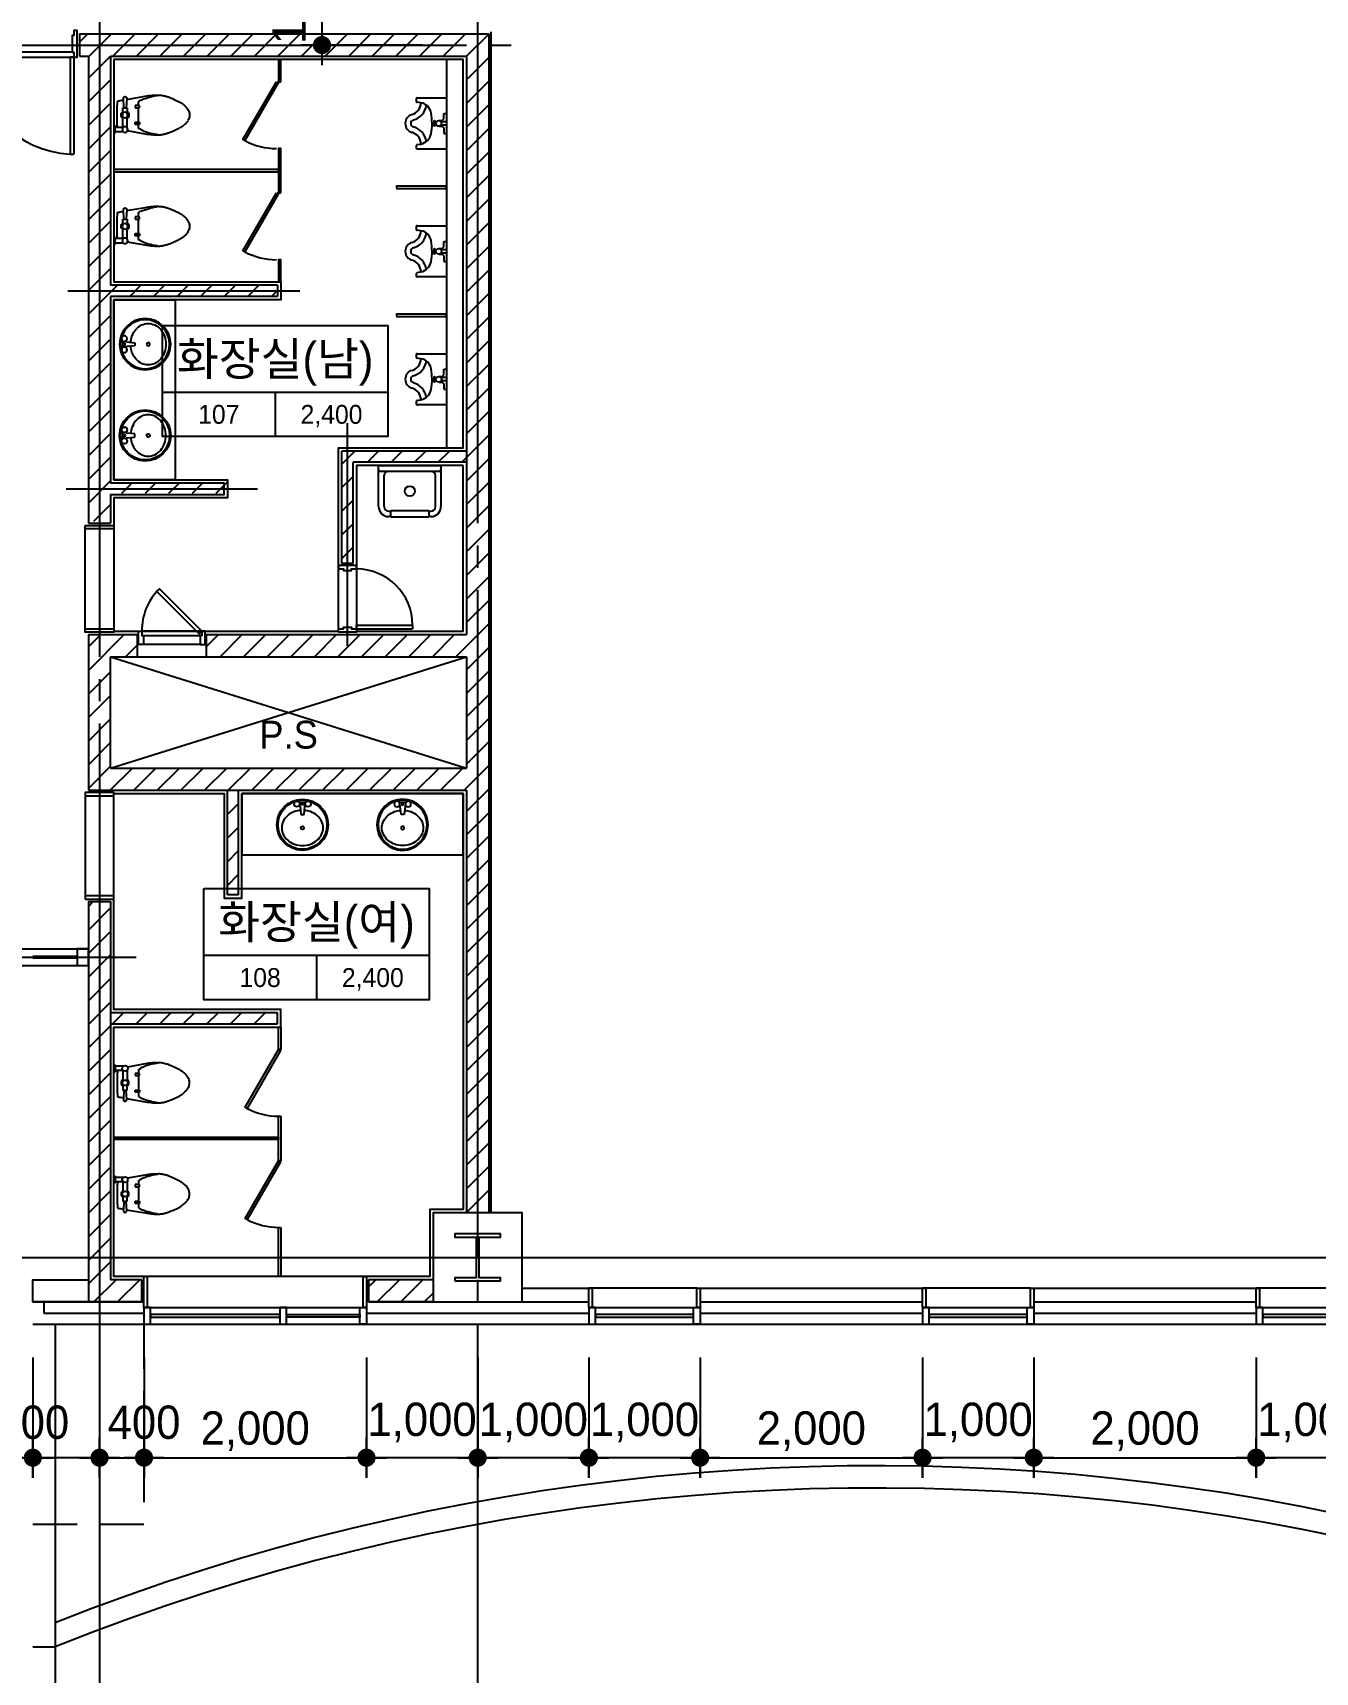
# Model space of a CAD drawing. Extents: x 13990145 to 14069640, y -1806033 to -1750552.
# Drawn here: x 14011440 to 14022971, y -1793857 to -1779119 of the extents above; entities that cross this region are included whole.
import ezdxf
from ezdxf.enums import TextEntityAlignment as Align

# ---------------------------------------------------------------- set-up
doc = ezdxf.new("R2010")
doc.units = 0
doc.header["$LTSCALE"] = 100
doc.header["$MEASUREMENT"] = 0
doc.header["$PDSIZE"] = -10
doc.linetypes.add('CEN', pattern=[66, 60, -2, 2, -2])
doc.linetypes.add('HIDD', pattern=[6, 4, -2])
doc.layers.get('0').update_dxf_attribs({"linetype": 'CONTINUOUS'})
doc.layers.get('Defpoints').update_dxf_attribs({"linetype": 'CONTINUOUS'})
for name, color, linetype in [('0-내벽고정식', 7, 'CONTINUOUS'), ('8', 8, 'CONTINUOUS'), ('CEN', 1, 'CEN'), ('COL', 2, 'CONTINUOUS'), ('col2', 3, 'CONTINUOUS'), ('DIM', 7, 'CONTINUOUS'), ('EL-1', 4, 'CONTINUOUS'), ('EQP', 1, 'CONTINUOUS'), ('FIN', 5, 'CONTINUOUS'), ('HAT', 5, 'CONTINUOUS'), ('K-TOILET', 11, 'CONTINUOUS'), ('TEXT', 2, 'CONTINUOUS'), ('TEXT1', 7, 'CONTINUOUS'), ('TO', 6, 'CONTINUOUS'), ('WALL-1', 7, 'CONTINUOUS'), ('WALLBR', 3, 'CONTINUOUS'), ('WID', 4, 'CONTINUOUS'), ('WINE', 8, 'CONTINUOUS')]:
    doc.layers.add(name, color=color, linetype=linetype)
doc.styles.add('HY울를도M', font='HYWULM.TTF')
doc.styles.add('굴림', font='H2HDRM.TTF')
doc.dimstyles.new('DIM100', dxfattribs={"dimtxt": 300, "dimasz": 120, "dimexe": 1, "dimexo": 100, "dimgap": 60, "dimtad": 1, "dimdec": 4, "dimzin": 0, "dimdsep": 46, "dimlunit": 6, "dimtxsty": '굴림', "dimblk": 'DOTT', "dimcen": 0.09, "dimadec": 0, "dimazin": 0, "dimtfac": 1, "dimtdec": 4, "dimtofl": 0, "dimtmove": 2, "dimatfit": 2, "dimldrblk": 'DOTT', "dimfxl": 1, "dimtolj": 1, "dimtzin": 0, "dimarcsym": 0})
pattern_1 = [(45, (1315193.02, -3034316.96), (-106.0660172, 106.0660172), [])]

# ---------------------------------------------------------------- blocks, each defined once
blk = doc.blocks.new('TT1')
at = {"layer": 'TEXT1'}
for p, q in [((-1013, -600), (1013, -600)), ((0, -600), (0, -1000))]:
    blk.add_line(p, q, dxfattribs=at)
blk.add_lwpolyline([(-1013, 0), (1013, 0), (1013, -1000), (-1013, -1000)], close=True, dxfattribs=at)
blk = doc.blocks.new('aw-1000-325')
at = {"layer": 'WID', "color": 8}
for p, q in [((970, 325), (0, 325)), ((0, 150), (1000, 150)), ((0, 0), (1000, 0))]:
    blk.add_line(p, q, dxfattribs=at)
at = {"layer": 'WID'}
for points in [[(0, 325), (30, 325), (30, 150), (0, 150)], [(970, 325), (1000, 325), (1000, 150), (970, 150)], [(60, 150), (0, 150), (0, 0), (60, 0)], [(940, 150), (1000, 150), (1000, 0), (940, 0)], [(60, 63), (940, 63), (940, 87), (60, 87)]]:
    blk.add_lwpolyline(points, close=True, dxfattribs=at)
blk = doc.blocks.new('DOTT')
for p, q in [((0, 1.5), (0, -1.5)), ((-1.5, 0), (1.5, 0))]:
    blk.add_line(p, q)
at = {"color": 6, "const_width": 0.68}
blk.add_lwpolyline([(-0.34, 0, 1), (0.34, 0, 1)], format="xyb", close=True, dxfattribs=at)
blk = doc.blocks.new('*D106')
at = {"layer": 'Defpoints', "color": 0, "lineweight": -3, "ltscale": 3}
for p in [(14020440, -1790929), (14022440, -1790929), (14022440, -1791929)]:
    blk.add_point(p, dxfattribs=at)
at = {"layer": 'DIM', "color": 7, "lineweight": -2, "ltscale": 3}
for p, q in [((14020440, -1791029), (14020440, -1791930)), ((14022440, -1791029), (14022440, -1791930)), ((14020560, -1791929), (14022320, -1791929))]:
    blk.add_line(p, q, dxfattribs=at)
at = {"layer": 'DIM', "color": 7, "lineweight": -2, "ltscale": 3, "xscale": 120, "yscale": 120, "zscale": 120, "rotation": 180}
blk.add_blockref('DOTT', (14020440, -1791929), dxfattribs=at)
at = {"layer": 'DIM', "color": 7, "lineweight": -2, "ltscale": 3, "xscale": 120, "yscale": 120, "zscale": 120}
blk.add_blockref('DOTT', (14022440, -1791929), dxfattribs=at)
at = {"layer": 'DIM', "color": 3, "ltscale": 3, "insert": (14021440, -1791690), "char_height": 300, "attachment_point": 5, "style": '굴림'}
blk.add_mtext('\\A1;2,000', dxfattribs=at)
blk = doc.blocks.new('*D107')
at = {"layer": 'Defpoints', "color": 0, "lineweight": -3, "ltscale": 3}
for p in [(14017440, -1790929), (14019440, -1790929), (14019440, -1791929)]:
    blk.add_point(p, dxfattribs=at)
at = {"layer": 'DIM', "color": 7, "lineweight": -2, "ltscale": 3}
for p, q in [((14017440, -1791029), (14017440, -1791930)), ((14019440, -1791029), (14019440, -1791930)), ((14017560, -1791929), (14019320, -1791929))]:
    blk.add_line(p, q, dxfattribs=at)
at = {"layer": 'DIM', "color": 7, "lineweight": -2, "ltscale": 3, "xscale": 120, "yscale": 120, "zscale": 120, "rotation": 180}
blk.add_blockref('DOTT', (14017440, -1791929), dxfattribs=at)
at = {"layer": 'DIM', "color": 7, "lineweight": -2, "ltscale": 3, "xscale": 120, "yscale": 120, "zscale": 120}
blk.add_blockref('DOTT', (14019440, -1791929), dxfattribs=at)
at = {"layer": 'DIM', "color": 3, "ltscale": 3, "insert": (14018440, -1791690), "char_height": 300, "attachment_point": 5, "style": '굴림'}
blk.add_mtext('\\A1;2,000', dxfattribs=at)
blk = doc.blocks.new('*D108')
at = {"layer": 'Defpoints', "color": 0, "lineweight": -3, "ltscale": 3}
for p in [(14022440, -1790929), (14023440, -1790929), (14022440, -1791929)]:
    blk.add_point(p, dxfattribs=at)
at = {"layer": 'DIM', "color": 7, "lineweight": -2, "ltscale": 3}
for p, q in [((14022440, -1791029), (14022440, -1791930)), ((14023440, -1791029), (14023440, -1791930)), ((14023320, -1791929), (14022560, -1791929))]:
    blk.add_line(p, q, dxfattribs=at)
at = {"layer": 'DIM', "color": 7, "lineweight": -2, "ltscale": 3, "xscale": 120, "yscale": 120, "zscale": 120, "rotation": 180}
blk.add_blockref('DOTT', (14022440, -1791929), dxfattribs=at)
at = {"layer": 'DIM', "color": 7, "lineweight": -2, "ltscale": 3, "xscale": 120, "yscale": 120, "zscale": 120}
blk.add_blockref('DOTT', (14023440, -1791929), dxfattribs=at)
at = {"layer": 'DIM', "color": 3, "ltscale": 3, "insert": (14022940, -1791612), "char_height": 300, "attachment_point": 5, "style": '굴림'}
blk.add_mtext('\\A1;1,000', dxfattribs=at)
blk = doc.blocks.new('*D109')
at = {"layer": 'Defpoints', "color": 0, "lineweight": -3, "ltscale": 3}
for p in [(14019440, -1790929), (14020440, -1790929), (14019440, -1791929)]:
    blk.add_point(p, dxfattribs=at)
at = {"layer": 'DIM', "color": 7, "lineweight": -2, "ltscale": 3}
for p, q in [((14019440, -1791029), (14019440, -1791930)), ((14020440, -1791029), (14020440, -1791930)), ((14020320, -1791929), (14019560, -1791929))]:
    blk.add_line(p, q, dxfattribs=at)
at = {"layer": 'DIM', "color": 7, "lineweight": -2, "ltscale": 3, "xscale": 120, "yscale": 120, "zscale": 120, "rotation": 180}
blk.add_blockref('DOTT', (14019440, -1791929), dxfattribs=at)
at = {"layer": 'DIM', "color": 7, "lineweight": -2, "ltscale": 3, "xscale": 120, "yscale": 120, "zscale": 120}
blk.add_blockref('DOTT', (14020440, -1791929), dxfattribs=at)
at = {"layer": 'DIM', "color": 3, "ltscale": 3, "insert": (14019940, -1791612), "char_height": 300, "attachment_point": 5, "style": '굴림'}
blk.add_mtext('\\A1;1,000', dxfattribs=at)
blk = doc.blocks.new('*D110')
at = {"layer": 'Defpoints', "color": 0, "lineweight": -3, "ltscale": 3}
for p in [(14016440, -1790929), (14017440, -1790929), (14016440, -1791929)]:
    blk.add_point(p, dxfattribs=at)
at = {"layer": 'DIM', "color": 7, "lineweight": -2, "ltscale": 3}
for p, q in [((14016440, -1791029), (14016440, -1791930)), ((14017440, -1791029), (14017440, -1791930)), ((14017320, -1791929), (14016560, -1791929))]:
    blk.add_line(p, q, dxfattribs=at)
at = {"layer": 'DIM', "color": 7, "lineweight": -2, "ltscale": 3, "xscale": 120, "yscale": 120, "zscale": 120, "rotation": 180}
blk.add_blockref('DOTT', (14016440, -1791929), dxfattribs=at)
at = {"layer": 'DIM', "color": 7, "lineweight": -2, "ltscale": 3, "xscale": 120, "yscale": 120, "zscale": 120}
blk.add_blockref('DOTT', (14017440, -1791929), dxfattribs=at)
at = {"layer": 'DIM', "color": 3, "ltscale": 3, "insert": (14016940, -1791612), "char_height": 300, "attachment_point": 5, "style": '굴림'}
blk.add_mtext('\\A1;1,000', dxfattribs=at)
blk = doc.blocks.new('*D111')
at = {"layer": 'Defpoints', "color": 0, "lineweight": -3, "ltscale": 3}
for p in [(14015440, -1790929), (14016440, -1790929), (14015440, -1791929)]:
    blk.add_point(p, dxfattribs=at)
at = {"layer": 'DIM', "color": 7, "lineweight": -2, "ltscale": 3}
for p, q in [((14015440, -1791029), (14015440, -1791930)), ((14016440, -1791029), (14016440, -1791930)), ((14016320, -1791929), (14015560, -1791929))]:
    blk.add_line(p, q, dxfattribs=at)
at = {"layer": 'DIM', "color": 7, "lineweight": -2, "ltscale": 3, "xscale": 120, "yscale": 120, "zscale": 120, "rotation": 180}
blk.add_blockref('DOTT', (14015440, -1791929), dxfattribs=at)
at = {"layer": 'DIM', "color": 7, "lineweight": -2, "ltscale": 3, "xscale": 120, "yscale": 120, "zscale": 120}
blk.add_blockref('DOTT', (14016440, -1791929), dxfattribs=at)
at = {"layer": 'DIM', "color": 3, "ltscale": 3, "insert": (14015940, -1791612), "char_height": 300, "attachment_point": 5, "style": '굴림'}
blk.add_mtext('\\A1;1,000', dxfattribs=at)
blk = doc.blocks.new('*D113')
at = {"layer": 'Defpoints', "color": 0, "lineweight": -3, "ltscale": 3}
for p in [(14012440, -1790929), (14014440, -1790929), (14014440, -1791929)]:
    blk.add_point(p, dxfattribs=at)
at = {"layer": 'DIM', "color": 7, "lineweight": -2, "ltscale": 3}
for p, q in [((14012440, -1791029), (14012440, -1791930)), ((14014440, -1791029), (14014440, -1791930)), ((14012560, -1791929), (14014320, -1791929))]:
    blk.add_line(p, q, dxfattribs=at)
at = {"layer": 'DIM', "color": 7, "lineweight": -2, "ltscale": 3, "xscale": 120, "yscale": 120, "zscale": 120, "rotation": 180}
blk.add_blockref('DOTT', (14012440, -1791929), dxfattribs=at)
at = {"layer": 'DIM', "color": 7, "lineweight": -2, "ltscale": 3, "xscale": 120, "yscale": 120, "zscale": 120}
blk.add_blockref('DOTT', (14014440, -1791929), dxfattribs=at)
at = {"layer": 'DIM', "color": 3, "ltscale": 3, "insert": (14013440, -1791690), "char_height": 300, "attachment_point": 5, "style": '굴림'}
blk.add_mtext('\\A1;2,000', dxfattribs=at)
blk = doc.blocks.new('*D114')
at = {"layer": 'Defpoints', "color": 0, "lineweight": -3, "ltscale": 3}
for p in [(14014440, -1790929), (14015440, -1790929), (14014440, -1791929)]:
    blk.add_point(p, dxfattribs=at)
at = {"layer": 'DIM', "color": 7, "lineweight": -2, "ltscale": 3}
for p, q in [((14014440, -1791029), (14014440, -1791930)), ((14015440, -1791029), (14015440, -1791930)), ((14015320, -1791929), (14014560, -1791929))]:
    blk.add_line(p, q, dxfattribs=at)
at = {"layer": 'DIM', "color": 7, "lineweight": -2, "ltscale": 3, "xscale": 120, "yscale": 120, "zscale": 120, "rotation": 180}
blk.add_blockref('DOTT', (14014440, -1791929), dxfattribs=at)
at = {"layer": 'DIM', "color": 7, "lineweight": -2, "ltscale": 3, "xscale": 120, "yscale": 120, "zscale": 120}
blk.add_blockref('DOTT', (14015440, -1791929), dxfattribs=at)
at = {"layer": 'DIM', "color": 3, "ltscale": 3, "insert": (14014940, -1791612), "char_height": 300, "attachment_point": 5, "style": '굴림'}
blk.add_mtext('\\A1;1,000', dxfattribs=at)
blk = doc.blocks.new('*D115')
at = {"layer": 'Defpoints', "color": 0, "lineweight": -3, "ltscale": 3}
for p in [(14009440, -1790929), (14011440, -1790929), (14011440, -1791929)]:
    blk.add_point(p, dxfattribs=at)
at = {"layer": 'DIM', "color": 7, "lineweight": -2, "ltscale": 3}
for p, q in [((14009440, -1791029), (14009440, -1791930)), ((14011440, -1791029), (14011440, -1791930)), ((14009560, -1791929), (14011320, -1791929))]:
    blk.add_line(p, q, dxfattribs=at)
at = {"layer": 'DIM', "color": 7, "lineweight": -2, "ltscale": 3, "xscale": 120, "yscale": 120, "zscale": 120, "rotation": 180}
blk.add_blockref('DOTT', (14009440, -1791929), dxfattribs=at)
at = {"layer": 'DIM', "color": 7, "lineweight": -2, "ltscale": 3, "xscale": 120, "yscale": 120, "zscale": 120}
blk.add_blockref('DOTT', (14011440, -1791929), dxfattribs=at)
at = {"layer": 'DIM', "color": 3, "ltscale": 3, "insert": (14010440, -1791690), "char_height": 300, "attachment_point": 5, "style": '굴림'}
blk.add_mtext('\\A1;2,000', dxfattribs=at)
blk = doc.blocks.new('*D116')
at = {"layer": 'Defpoints', "color": 0, "lineweight": -3, "ltscale": 3}
for p in [(14011440, -1790929), (14012040, -1790929), (14011440, -1791929)]:
    blk.add_point(p, dxfattribs=at)
at = {"layer": 'DIM', "color": 7, "lineweight": -2, "ltscale": 3}
for p, q in [((14011440, -1791029), (14011440, -1791930)), ((14012040, -1791029), (14012040, -1791930)), ((14011920, -1791929), (14011560, -1791929))]:
    blk.add_line(p, q, dxfattribs=at)
at = {"layer": 'DIM', "color": 7, "lineweight": -2, "ltscale": 3, "xscale": 120, "yscale": 120, "zscale": 120, "rotation": 180}
blk.add_blockref('DOTT', (14011440, -1791929), dxfattribs=at)
at = {"layer": 'DIM', "color": 7, "lineweight": -2, "ltscale": 3, "xscale": 120, "yscale": 120, "zscale": 120}
blk.add_blockref('DOTT', (14012040, -1791929), dxfattribs=at)
at = {"layer": 'DIM', "color": 3, "ltscale": 3, "insert": (14011440, -1791612), "char_height": 300, "attachment_point": 5, "style": '굴림'}
blk.add_mtext('\\A1;600', dxfattribs=at)
blk = doc.blocks.new('*D117')
at = {"layer": 'Defpoints', "color": 0, "lineweight": -3, "ltscale": 3}
for p in [(14012040, -1790929), (14012440, -1790929), (14012440, -1791929)]:
    blk.add_point(p, dxfattribs=at)
at = {"layer": 'DIM', "color": 7, "lineweight": -2, "ltscale": 3}
for p, q in [((14012040, -1791029), (14012040, -1791930)), ((14012440, -1791029), (14012440, -1791930)), ((14012160, -1791929), (14012320, -1791929))]:
    blk.add_line(p, q, dxfattribs=at)
at = {"layer": 'DIM', "color": 7, "lineweight": -2, "ltscale": 3, "xscale": 120, "yscale": 120, "zscale": 120, "rotation": 180}
blk.add_blockref('DOTT', (14012040, -1791929), dxfattribs=at)
at = {"layer": 'DIM', "color": 7, "lineweight": -2, "ltscale": 3, "xscale": 120, "yscale": 120, "zscale": 120}
blk.add_blockref('DOTT', (14012440, -1791929), dxfattribs=at)
at = {"layer": 'DIM', "color": 3, "ltscale": 3, "insert": (14012440, -1791612), "char_height": 300, "attachment_point": 5, "style": '굴림'}
blk.add_mtext('\\A1;400', dxfattribs=at)
blk = doc.blocks.new('001')
at = {"layer": 'EQP'}
for p, q in [((0, 165), (10, 160)), ((10, 160), (10, 100)), ((85, 150), (10, 150)), ((280, 170), (122, 142)), ((10, 100), (0, 95)), ((85, 110), (10, 110)), ((80, 115), (80, 15)), ((120, 115), (120, 15)), ((190, 85), (190, 65)), ((230, 85), (190, 85)), ((190, 65), (230, 65)), ((220, 115), (220, 85)), ((220, 65), (220, 0)), ((220, 0), (220, -65)), ((230, 65), (230, 85)), ((80, -15), (80, -65)), ((80, -65), (120, -65)), ((120, -65), (120, -15)), ((190, -85), (190, -65)), ((190, -65), (230, -65)), ((230, -85), (190, -85)), ((220, -85), (220, -115)), ((230, -65), (230, -85))]:
    blk.add_line(p, q, dxfattribs=at)
for points in [[(31, 110, 0.018932), (30, 75), (30, 0), (30, -75, 0.024922), (32, -121, 0.25497), (35, -125, 0.056948), (39, -127, 0.016043), (55, -130), (86, -136)], [(90, -65), (85, -150, 1.060552), (115, -150), (110, -65)], [(114, -141), (280, -170, 0.022182), (348, -179, 0.0294), (400, -180, 0.029565), (436, -177, 0.035314), (465, -170, 0.006976), (477, -166, 0.004694), (495, -160, 0.019426), (536, -144, 0.015468), (585, -120, 0.040875), (615, -101, 0.036447), (645, -75, 0.04843), (665, -50, 0.068612), (675, -30, 0.037226), (679, -14, 0.041311), (680, 0, 0.041311)]]:
    blk.add_lwpolyline(points, format="xyb", dxfattribs=at)
for centre in [(100, 130), (100, 0)]:
    blk.add_circle(centre, 25, dxfattribs=at)
for centre, radius, start, end in [((397, -129), 303, 112.8053, 116.5651), ((412, -593), 775, 94.7636, 99.8466), ((371, -66), 234, 105.9454, 112.8053), ((471, -417), 599, 101.6565, 105.9454), ((385, -261), 441, 88.0277, 94.7636), ((418, -160), 337, 94.3987, 101.6565), ((390, -123), 304, 81.2538, 88.0277), ((403, -34), 213, 73.1639, 81.2538), ((333, -266), 456, 71.5651, 73.1639), ((159, -789), 1007, 70.4892, 71.5651), ((307, -370), 562, 66.0375, 70.4892), ((100, 0), 35, 124.8499, 235.1501), ((100, 0), 35, 304.8499, 55.1501), ((224, 115), 3.54, 126.8699, 180), ((326, -22), 174, 119.5675, 126.8699), ((474, -283), 475, 116.5651, 119.5675), ((175, -667), 887, 62.4927, 66.0375), ((485, -73), 217, 53.1301, 62.4927), ((451, -117), 273, 44.7808, 53.1301), ((528, -41), 165, 33.6901, 44.7808), ((596, 4), 82.6, 17.9901, 33.6901), ((572, -3), 108, 9.4623, 17.9901), ((592, 0), 87.7, 0, 9.4623), ((232, -115), 12.3, 180, 225), ((262, -85), 54.8, 225, 245.9278), ((359, 131), 291, 245.9278, 249.444), ((454, 386), 564, 249.444, 251.9714), ((609, 862), 1064, 251.9714, 254.0546), ((544, 635), 828, 254.0546, 256.4166), ((407, 67), 244, 256.4166, 265.6013)]:
    blk.add_arc(centre, radius, start, end, dxfattribs=at)
blk = doc.blocks.new('2LAVA01', base_point=(376, 233))
at = {"color": 0}
for p, q in [((346, 203), (405, 203)), ((346, 175), (349, 175)), ((354, 170), (362, 94)), ((390, 94), (397, 170)), ((402, 175), (405, 175)), ((362, 94), (390, 94))]:
    blk.add_line(p, q, dxfattribs=at)
blk.add_lwpolyline([(358, 132, 0.064435), (303, 121, 0.091719), (244, 87, 0.103599), (203, 34, 0.113912), (190, -25, 0.113912), (203, -84, 0.103599), (244, -137, 0.091719), (303, -171, 0.084785), (376, -183, 0.084785), (448, -171, 0.091719), (507, -137, 0.103599), (548, -84, 0.113912), (562, -25, 0.113912), (548, 34, 0.103599), (507, 87, 0.091719), (448, 121, 0.064435), (393, 132, 0.084785)], format="xyb", dxfattribs=at)
for centre, radius in [((376, 3), 230), ((376, 3), 220), ((326, 189), 25), ((376, 189), 8), ((426, 189), 25), ((376, -25), 15)]:
    blk.add_circle(centre, radius, dxfattribs=at)
for centre, start, end in [((349, 170), 5.3909, 90), ((402, 170), 90, 174.6091)]:
    blk.add_arc(centre, 5, start, end, dxfattribs=at)
blk = doc.blocks.new('D600')
at = {"layer": 'WID'}
for p, q in [((0, -255), (0, 255)), ((80, 255), (80, -255)), ((120, -270), (120, 270))]:
    blk.add_line(p, q, dxfattribs=at)
for points in [[(90, 300), (120, 300), (120, 270), (80, 270), (80, 255), (0, 255), (0, 270), (0, 270), (0, 300), (90, 300)], [(120, -270), (97, -247), (478, 135), (502, 112)], [(90, -300), (120, -300), (120, -270), (80, -270), (80, -255), (0, -255), (0, -270), (0, -270), (0, -300), (90, -300)]]:
    blk.add_lwpolyline(points, dxfattribs=at)
blk.add_lwpolyline([(120, -270), (502, 112, 0.198912), (120, 270, 0.198912)], format="xyb", dxfattribs=at)
blk = doc.blocks.new('LA-013')
at = {"layer": 'K-TOILET', "color": 11, "linetype": 'Continuous'}
for p, q in [((-280, 0), (280, 0)), ((-280, -370), (-280, 0)), ((280, 0), (280, -370)), ((-270, -50), (270, -50)), ((-230, -370), (-230, -90)), ((230, -370), (230, -90)), ((-190, -410), (-170, -410)), ((-170, -460), (-170, -405)), ((-170, -405), (170, -405)), ((170, -405), (170, -460)), ((170, -410), (190, -410)), ((-170, -460), (-190, -460)), ((-170, -465), (-170, -460)), ((170, -465), (-170, -465)), ((170, -460), (170, -465)), ((190, -460), (170, -460))]:
    blk.add_line(p, q, dxfattribs=at)
blk.add_circle((0, -230), 45, dxfattribs=at)
for centre, radius, start, end in [((-270, -40), 10, 180, 270), ((-190, -90), 40, 90, 180), ((190, -90), 40, 0, 90), ((270, -40), 10, 270, 0), ((-190, -370), 90, 180, 270), ((-190, -370), 40, 180, 270), ((190, -370), 40, 270, 0), ((190, -370), 90, 270, 0)]:
    blk.add_arc(centre, radius, start, end, dxfattribs=at)
blk = doc.blocks.new('2URIN01')
at = {"color": 0}
for p, q in [((-230, -265), (-230, 0)), ((-230, 0), (230, 0)), ((-90, -25), (-90, 0)), ((-15, 0), (-15, -50)), ((15, 0), (15, -50)), ((90, -25), (90, 0)), ((230, 0), (230, -265)), ((-40, -25), (-90, -25)), ((-25, -40), (-40, -25)), ((-25, -65), (-25, -40)), ((-25, -110), (-25, -105)), ((-25, -105), (25, -105)), ((25, -110), (-25, -110)), ((-10, -95), (-10, -105)), ((10, -95), (10, -105)), ((25, -40), (40, -25)), ((25, -65), (25, -40)), ((25, -105), (25, -110)), ((40, -25), (90, -25)), ((-195, -270), (-225, -270)), ((-185, -230), (-190, -265)), ((190, -265), (185, -230)), ((225, -270), (195, -270))]:
    blk.add_line(p, q, dxfattribs=at)
blk.add_circle((0, -70), 25, dxfattribs=at)
for centre, radius, start, end in [((-78, -245), 108, 98.077, 171.8699), ((40, -1080), 951, 92.4153, 98.077), ((15, -482), 352, 77.0924, 92.4153), ((66, -257), 122, 12.9607, 77.0924), ((-225, -265), 5, 180, 270), ((-195, -265), 5, 270, 0), ((-185, -339), 109, 15.3921, 90), ((-185, -339), 159, 15.3921, 82.7797), ((185, -339), 159, 98.3981, 164.6079), ((185, -339), 109, 90, 164.6079), ((196, -264), 5.89, 188.1301, 261.8699), ((225, -265), 5, 270, 0), ((0, -288), 83, 195.3921, 344.6079), ((0, -288), 33, 195.3921, 344.6079)]:
    blk.add_arc(centre, radius, start, end, dxfattribs=at)
blk = doc.blocks.new('*D303')
at = {"layer": 'Defpoints', "color": 0, "lineweight": -3, "ltscale": 3}
for p in [(14015040, -1778229), (14014040, -1779229), (14015040, -1779229)]:
    blk.add_point(p, dxfattribs=at)
at = {"layer": 'DIM', "color": 7, "lineweight": -2, "ltscale": 3}
for p, q in [((14014940, -1778229), (14014039, -1778229)), ((14014040, -1778349), (14014040, -1779109)), ((14014940, -1779229), (14014039, -1779229))]:
    blk.add_line(p, q, dxfattribs=at)
at = {"layer": 'DIM', "color": 7, "lineweight": -2, "ltscale": 3, "xscale": 120, "yscale": 120, "zscale": 120}
for p, rotation in [((14014040, -1778229), 90), ((14014040, -1779229), 270)]:
    blk.add_blockref('DOTT', p, dxfattribs=dict(at, rotation=rotation))
at = {"layer": 'DIM', "color": 3, "ltscale": 3, "insert": (14013770, -1778729), "char_height": 300, "attachment_point": 5, "rotation": 90, "style": '굴림'}
blk.add_mtext('\\A1;1,000', dxfattribs=at)

msp = doc.modelspace()

# ---------------------------------------------------------------- hatches: boundary and pattern name
at = {"layer": 'HAT', "lineweight": -3, "ltscale": 200}
h = msp.add_hatch(dxfattribs=at)
h.set_pattern_fill('_USER,N', color=256, scale=150, angle=45, style=0, pattern_type=0)
h.set_pattern_definition(pattern_1)
h.paths.add_polyline_path([(14011859.53431, -1779128.57588), (14015539.53431, -1779128.57588), (14015539.53431, -1789728.57588), (14015339.53431, -1789728.57588), (14015339.53431, -1779328.57588), (14011859.53431, -1779328.57588)])
h = msp.add_hatch(dxfattribs=at)
h.set_pattern_fill('_USER,N', color=256, scale=150, angle=45, style=0, pattern_type=0)
h.set_pattern_definition([(45, (1315193.02, -3034296.96), (-106.0660172, 106.0660172), [])])
h.paths.add_polyline_path([(14011939.53431, -1779308.57588), (14012139.53431, -1779308.57588), (14012139.53431, -1781388.57588), (14013639.53431, -1781388.57588), (14013639.53431, -1781488.57588), (14012139.53431, -1781488.57588), (14012139.53431, -1783158.57588), (14013259.53431, -1783158.57588), (14013259.53431, -1783258.57588), (14012139.53431, -1783258.57588), (14012139.53431, -1783508.57588), (14011939.53431, -1783508.57588), (14011946.9438, -1779308.57588)])
h = msp.add_hatch(dxfattribs=at)
h.set_pattern_fill('_USER,N', color=256, scale=150, angle=45, style=0, pattern_type=0)
h.set_pattern_definition(pattern_1)
h.paths.add_polyline_path([(14015339.53431, -1782878.57588), (14014219.53431, -1782878.57588), (14014219.53431, -1783888.57588), (14014319.53431, -1783888.57588), (14014319.53431, -1782978.57588), (14015339.53431, -1782978.57588)])
h = msp.add_hatch(dxfattribs=at)
h.set_pattern_fill('_USER,N', color=256, scale=150, angle=45, style=0, pattern_type=0)
h.set_pattern_definition(pattern_1)
h.paths.add_polyline_path([(14011939.53431, -1784528.57588), (14012379.53431, -1784528.57588), (14012379.53431, -1784728.57588), (14012139.53431, -1784728.57588), (14012139.53431, -1785728.57588), (14015339.53431, -1785728.57588), (14015339.53431, -1785928.57588), (14011939.53431, -1785928.57588)])
h = msp.add_hatch(dxfattribs=at)
h.set_pattern_fill('_USER,N', color=256, scale=150, angle=45, style=0, pattern_type=0)
h.set_pattern_definition(pattern_1)
h.paths.add_polyline_path([(14015339.53431, -1784528.57588), (14012999.53431, -1784528.57588), (14012999.53431, -1784728.57588), (14015339.53431, -1784728.57588)])
h = msp.add_hatch(dxfattribs=at)
h.set_pattern_fill('_USER,N', color=256, scale=150, angle=45, style=0, pattern_type=0)
h.set_pattern_definition(pattern_1)
h.paths.add_polyline_path([(14013189.53431, -1785928.57588), (14013289.53431, -1785928.57588), (14013289.53431, -1786868.57588), (14013189.53431, -1786868.57588)])
h = msp.add_hatch(dxfattribs=at)
h.set_pattern_fill('_USER,N', color=256, scale=150, angle=45, style=0, pattern_type=0)
h.set_pattern_definition(pattern_1)
h.paths.add_polyline_path([(14011939.53431, -1786928.57588), (14012139.53431, -1786928.57588), (14012139.53431, -1787928.57588), (14013639.53431, -1787928.57588), (14013639.53431, -1788028.57588), (14012139.53431, -1788028.57588), (14012139.53431, -1790328.57588), (14012419.53431, -1790328.57588), (14012419.53431, -1790528.57588), (14011939.53431, -1790528.57588)])
h = msp.add_hatch(dxfattribs=at)
h.set_pattern_fill('_USER,N', color=256, scale=150, angle=45, style=0, pattern_type=0)
h.set_pattern_definition(pattern_1)
h.paths.add_polyline_path([(14014459.53431, -1790328.57588), (14015039.53431, -1790328.57588), (14015039.53431, -1790528.57588), (14014459.53431, -1790528.57588)])

# ---------------------------------------------------------------- linework, layer by layer
at = {"color": 6}
for points in [[(14014709.53431, -1780518.57588), (14015159.53431, -1780518.57588), (14015159.53431, -1780498.57588), (14014709.53431, -1780498.57588)], [(14014709.53431, -1781668.57588), (14015159.53431, -1781668.57588), (14015159.53431, -1781648.57588), (14014709.53431, -1781648.57588)]]:
    msp.add_lwpolyline(points, close=True, dxfattribs=at)
at = {"ltscale": 3}
msp.add_lwpolyline([(14011639.53431, -1793628.57588), (14011639.53431, -1796928.57588), (14006439.53431, -1796928.57588)], dxfattribs=at)
for radius, start, end in [(20043.66192, 48.385878447, 111.631453681), (19843.66192, 47.870857247, 111.860639569)]:
    msp.add_arc((14019028.32795, -1812045.32497), radius, start, end, dxfattribs=at)
at = {"layer": '0-내벽고정식'}
for p, q in [((14015839.53431, -1790403.57588), (14016439.53431, -1790403.57588)), ((14017439.53431, -1790403.57588), (14019439.53431, -1790403.57588)), ((14020439.53431, -1790403.57588), (14022439.53431, -1790403.57588))]:
    msp.add_line(p, q, dxfattribs=at)
at = {"layer": '8', "ltscale": 3}
for p, q in [((14011909.53431, -1784478.57588), (14011909.53431, -1783578.57588)), ((14012169.53431, -1783578.57588), (14012169.53431, -1784478.57588)), ((14011909.53431, -1785978.57588), (14011909.53431, -1786878.57588)), ((14012169.53431, -1786878.57588), (14012169.53431, -1785978.57588))]:
    msp.add_line(p, q, dxfattribs=at)
at = {"layer": '8'}
for p, q in [((14012379.53431, -1784728.57588), (14012999.53431, -1784728.57588)), ((14014409.53431, -1790298.57588), (14012439.53431, -1790298.57588))]:
    msp.add_line(p, q, dxfattribs=at)
at = {"layer": 'CEN', "linetype": 'CEN'}
for p, q in [((14015439.53431, -1757728.57588), (14015439.53431, -1798528.57588)), ((14012039.53431, -1778728.57588), (14012039.53431, -1797628.57588)), ((14002739.53431, -1779228.57588), (14015939.53431, -1779228.57588)), ((14011755.34336, -1781438.57588), (14013839.53431, -1781438.57588)), ((14014269.53431, -1784628.57588), (14014269.53431, -1782628.57588)), ((14011739.53431, -1783218.57588), (14013459.53431, -1783218.57588)), ((14012139.53431, -1785728.57588), (14015339.53431, -1784728.57588)), ((14012139.53431, -1784728.57588), (14015339.53431, -1785728.57588)), ((14007780.04072, -1787428.53961), (14012369.95326, -1787428.53961)), ((13993039.53431, -1790128.57588), (14067039.53431, -1790128.57588)), ((13995639.53431, -1790128.57588), (14069639.53431, -1790128.57588))]:
    msp.add_line(p, q, dxfattribs=at)
at = {"layer": 'COL'}
msp.add_lwpolyline([(14015839.53431, -1790528.57588), (14015839.53431, -1789728.57588), (14015039.53431, -1789728.57588), (14015039.53431, -1790528.57588)], close=True, dxfattribs=at)
at = {"layer": 'col2'}
msp.add_lwpolyline([(14015236.03431, -1790342.57588), (14015236.03431, -1790307.57588), (14015429.53431, -1790307.57588), (14015429.53431, -1789949.57588), (14015236.03431, -1789949.57588), (14015236.03431, -1789914.57588), (14015643.03431, -1789914.57588), (14015643.03431, -1789949.57588), (14015449.53431, -1789949.57588), (14015449.53431, -1790307.57588), (14015643.03431, -1790307.57588), (14015643.03431, -1790342.57588)], close=True, dxfattribs=at)
at = {"layer": 'EL-1'}
for p, q in [((14011639.53431, -1790728.57588), (14011639.53449, -1793628.57581)), ((14011439.53431, -1793628.57614), (14011639.53431, -1793628.57614))]:
    msp.add_line(p, q, dxfattribs=at)
at = {"layer": 'FIN'}
msp.add_line((14015559.53431, -1779108.57588), (14015559.53431, -1789728.57588), dxfattribs=at)
msp.add_lwpolyline([(14014189.53431, -1784498.57588), (14014189.53431, -1782848.57588), (14015309.53431, -1782848.57588), (14015309.53431, -1781558.57588), (14015309.53431, -1781558.57588), (14015309.53431, -1781398.57588), (14015309.53431, -1781398.57588), (14015309.53431, -1779358.57588), (14015009.53431, -1779358.57588), (14015009.53431, -1779358.57588), (14012169.53431, -1779358.57588), (14012169.53431, -1781358.57588), (14013669.53431, -1781358.57588), (14013669.53431, -1781518.57588), (14012169.53431, -1781518.57588), (14012169.53431, -1783138.57588), (14013189.53431, -1783138.57588), (14013189.53431, -1783298.57588), (14012169.53431, -1783298.57588), (14012169.53431, -1784498.57588), (14014189.53431, -1784498.57588)], dxfattribs=at)
for points in [[(14015309.53431, -1783008.57588), (14014349.53431, -1783008.57588), (14014349.53431, -1784498.57588), (14015309.53431, -1784498.57588)], [(14013319.53431, -1785958.57588), (14015309.53431, -1785958.57588), (14015309.53431, -1787898.57588), (14015309.53431, -1787898.57588), (14015309.53431, -1788058.57588), (14015309.53431, -1788058.57588), (14015309.53431, -1789698.57588), (14015009.53431, -1789698.57588), (14015009.53431, -1790298.57588), (14012169.53431, -1790298.57588), (14012169.53431, -1788058.57588), (14013669.53431, -1788058.57588), (14013669.53431, -1787898.57588), (14012169.53431, -1787898.57588), (14012169.53431, -1785958.57588), (14013159.53431, -1785958.57588), (14013159.53431, -1786898.57588), (14013319.53431, -1786898.57588)]]:
    msp.add_lwpolyline(points, close=True, dxfattribs=at)
at = {"layer": 'TO'}
msp.add_line((14015159.53431, -1779358.57588), (14015159.53431, -1782848.57588), dxfattribs=at)
for points in [[(14013669.53431, -1779558.57588), (14013669.53431, -1779358.57588), (14013649.53431, -1779358.57588), (14013649.53431, -1779558.57588)], [(14013669.53431, -1780558.57588), (14013669.53431, -1780158.57588), (14013649.53431, -1780158.57588), (14013649.53431, -1780558.57588)], [(14013649.53431, -1780368.57588), (14013649.53431, -1780348.57588), (14012169.53431, -1780348.57588), (14012169.53431, -1780368.57588)], [(14013669.53431, -1781358.57588), (14013669.53431, -1781158.57588), (14013649.53431, -1781158.57588), (14013649.53431, -1781358.57588)], [(14012169.53431, -1781518.57588), (14012719.53431, -1781518.57588), (14012719.53431, -1783138.57588), (14012169.53431, -1783138.57588)], [(14013319.53431, -1785958.57588), (14013319.53431, -1786508.57588), (14015309.53431, -1786508.57588), (14015309.53431, -1785958.57588)], [(14013669.53431, -1788058.57588), (14013669.53431, -1788258.57588), (14013649.53431, -1788258.57588), (14013649.53431, -1788058.57588)], [(14013669.53431, -1788858.57588), (14013669.53431, -1789258.57588), (14013649.53431, -1789258.57588), (14013649.53431, -1788858.57588)], [(14013649.53431, -1789048.57588), (14013649.53431, -1789068.57588), (14012169.53431, -1789068.57588), (14012169.53431, -1789048.57588)], [(14013669.53431, -1789858.57588), (14013669.53431, -1790298.57588), (14013649.53431, -1790298.57588), (14013649.53431, -1789858.57588)]]:
    msp.add_lwpolyline(points, close=True, dxfattribs=at)
for points in [[(14013629.53431, -1779558.57588), (14013646.85482, -1779568.57588), (14013346.85482, -1780088.19112), (14013329.53431, -1780078.19112), (14013629.53431, -1779558.57588)], [(14013629.53431, -1780558.57588), (14013646.85482, -1780568.57588), (14013346.85482, -1781088.19112), (14013329.53431, -1781078.19112), (14013629.53431, -1780558.57588)], [(14013649.53431, -1788258.57588), (14013666.85482, -1788268.57588), (14013366.85482, -1788788.19112), (14013349.53431, -1788778.19112), (14013649.53431, -1788258.57588)], [(14013649.53431, -1789258.57588), (14013666.85482, -1789268.57588), (14013366.85482, -1789788.19112), (14013349.53431, -1789778.19112), (14013649.53431, -1789258.57588)]]:
    msp.add_lwpolyline(points, dxfattribs=at)
for centre, end in [((14013630.22724, -1779552.9514), 269.93444447), ((14013630.22724, -1780552.9514), 269.93444447), ((14013650.22724, -1788252.9514), 269.934444577), ((14013650.22724, -1789252.9514), 269.934444577)]:
    msp.add_arc(centre, 605.62487, 242.101874402, end, dxfattribs=at)
at = {"layer": 'WALL-1', "color": 4}
for p, q in [((14014304.53431, -1784463.57588), (14014304.53431, -1784478.57588)), ((14011439.53431, -1790528.57588), (14012419.53431, -1790528.57588)), ((14011439.53431, -1790528.57588), (14012439.53431, -1790528.57588)), ((14011539.53431, -1790528.57588), (14011539.53431, -1790628.57588)), ((14011539.53431, -1790628.57588), (14012439.53431, -1790628.57588)), ((14014439.53431, -1790628.57588), (14016439.53431, -1790628.57588)), ((14014459.53431, -1790528.57588), (14016439.53431, -1790528.57588)), ((14017439.53431, -1790528.57588), (14019439.53431, -1790528.57588)), ((14017439.53431, -1790628.57588), (14019439.53431, -1790628.57588)), ((14020439.53431, -1790528.57588), (14022439.53431, -1790528.57588)), ((14020439.53431, -1790628.57588), (14022439.53431, -1790628.57588)), ((14011439.53431, -1790728.57588), (14012439.53431, -1790728.57588)), ((14014439.53431, -1790728.57588), (14016439.53431, -1790728.57588)), ((14017439.53431, -1790728.57588), (14019439.53431, -1790728.57588)), ((14020439.53431, -1790728.57588), (14022439.53431, -1790728.57588))]:
    msp.add_line(p, q, dxfattribs=at)
at = {"layer": 'WALL-1', "color": 6, "linetype": 'HIDD'}
msp.add_lwpolyline([(14012439.53431, -1790728.57588), (14012439.53431, -1792528.57588), (14009439.53442, -1792528.57588)], dxfattribs=at)
at = {"layer": 'WALLBR'}
for p, q in [((14011859.53431, -1779128.57588), (14015539.53431, -1779128.57588)), ((14011859.53431, -1779128.57588), (14011859.53431, -1779328.57588)), ((14015539.53431, -1779128.57588), (14015539.53431, -1789728.57588)), ((14011859.53431, -1779328.57588), (14011939.53431, -1779328.57588)), ((14011939.53431, -1779328.57588), (14011939.53431, -1783528.57588)), ((14012139.53431, -1779328.57588), (14015339.53431, -1779328.57588)), ((14012139.53431, -1779328.57588), (14012139.53431, -1781388.57588)), ((14015339.53431, -1779328.57588), (14015339.53431, -1784528.57588)), ((14013639.53431, -1781388.57588), (14012139.53431, -1781388.57588)), ((14013639.53431, -1781488.57588), (14012139.53431, -1781488.57588)), ((14012139.53431, -1781488.57588), (14012139.53431, -1783168.57588)), ((14013639.53431, -1781388.57588), (14013639.53431, -1781488.57588)), ((14014219.53431, -1783888.57588), (14014219.53431, -1782878.57588)), ((14015339.53431, -1782878.57588), (14014219.53431, -1782878.57588)), ((14014319.53431, -1783888.57588), (14014319.53431, -1782978.57588)), ((14015339.53431, -1782978.57588), (14014319.53431, -1782978.57588)), ((14012139.53431, -1783268.57588), (14012139.53431, -1783528.57588)), ((14011939.53431, -1783528.57588), (14012139.53431, -1783528.57588)), ((14014319.53431, -1783888.57588), (14014219.53431, -1783888.57588)), ((14011939.53431, -1784528.57588), (14012379.53431, -1784528.57588)), ((14011939.53431, -1784528.57588), (14011939.53431, -1785928.57588)), ((14012379.53431, -1784528.57588), (14012379.53431, -1784728.57588)), ((14012999.53431, -1784528.57588), (14015339.53431, -1784528.57588)), ((14012999.53431, -1784528.57588), (14012999.53431, -1784728.57588)), ((14012139.53431, -1784728.57588), (14012379.53431, -1784728.57588)), ((14012139.53431, -1785728.57588), (14012139.53431, -1784728.57588)), ((14012999.53431, -1784728.57588), (14015339.53431, -1784728.57588)), ((14015339.53431, -1784728.57588), (14015339.53431, -1785728.57588)), ((14012139.53431, -1785728.57588), (14015339.53431, -1785728.57588)), ((14011939.53431, -1785928.57588), (14015339.53431, -1785928.57588)), ((14013189.53431, -1786868.57588), (14013189.53431, -1785928.57588)), ((14013289.53431, -1786868.57588), (14013289.53431, -1785928.57588)), ((14015339.53431, -1785928.57588), (14015339.53431, -1789728.57588)), ((14011939.53431, -1786928.57588), (14011939.53431, -1790528.53576)), ((14011939.53431, -1786928.57588), (14012139.53431, -1786928.57588)), ((14012139.53431, -1786928.57588), (14012139.53431, -1790328.57588)), ((14013289.53431, -1786868.57588), (14013189.53431, -1786868.57588)), ((14013639.53431, -1787928.57588), (14012139.53431, -1787928.57588)), ((14013639.53431, -1788028.57588), (14013639.53431, -1787928.57588)), ((14012139.53431, -1788028.57588), (14013639.53431, -1788028.57588)), ((14012419.53431, -1790328.57588), (14012139.53431, -1790328.57588)), ((14012419.53431, -1790528.57588), (14012419.53431, -1790328.57588)), ((14015039.53431, -1790328.57588), (14014459.53431, -1790328.57588)), ((14014459.53431, -1790328.57588), (14014459.53431, -1790528.57588)), ((14012419.53431, -1790528.57588), (14011439.53431, -1790528.57588)), ((14015039.53431, -1790528.57588), (14014459.53431, -1790528.57588))]:
    msp.add_line(p, q, dxfattribs=at)
for points in [[(14012139.53431, -1783268.57588), (14013159.53431, -1783268.57588), (14013159.53431, -1783168.57588), (14012139.53431, -1783168.57588)], [(14011939.53431, -1790528.57588), (14011439.53431, -1790528.57588), (14011439.53431, -1790328.57588), (14011939.53431, -1790328.57588)]]:
    msp.add_lwpolyline(points, dxfattribs=at)
at = {"layer": 'WID'}
for p, q in [((14012439.53431, -1790578.57588), (14014439.53431, -1790578.57588)), ((14012439.53431, -1790728.57588), (14014439.53431, -1790728.57588))]:
    msp.add_line(p, q, dxfattribs=at)
for points in [[(14011839.53431, -1779308.57588), (14011839.53431, -1779098.57588), (14011809.53431, -1779098.57588), (14011809.53431, -1779143.57588), (14011794.53431, -1779143.57588), (14011794.53431, -1779293.57588), (14011809.53431, -1779293.57588), (14011809.53431, -1779338.57588), (14011839.53431, -1779338.57588), (14011839.53431, -1779308.57588)], [(14011809.53431, -1779338.57588), (14011774.53431, -1779338.57588), (14011774.53431, -1780208.57588), (14011809.53431, -1780208.57588)], [(14011809.53431, -1779338.57588), (14011809.53431, -1780208.57588)], [(14014189.53431, -1783908.57588), (14014189.53431, -1783908.57588), (14014189.53431, -1783938.57588), (14014234.53431, -1783938.57588), (14014234.53431, -1783953.57588), (14014304.53431, -1783953.57588), (14014304.53431, -1783938.57588), (14014349.53431, -1783938.57588), (14014349.53431, -1783908.57588), (14014189.53431, -1783908.57588)], [(14014189.53431, -1784508.57588), (14014189.53431, -1784508.57588), (14014189.53431, -1784478.57588), (14014234.53431, -1784478.57588), (14014234.53431, -1784463.57588), (14014304.53431, -1784463.57588), (14014304.53431, -1784478.57588), (14014349.53431, -1784478.57588), (14014349.53431, -1784508.57588), (14014189.53431, -1784508.57588)], [(14014349.53431, -1784478.57588), (14014349.53431, -1784443.57588), (14014854.53431, -1784443.57588), (14014854.53431, -1784478.57588)], [(14014349.53431, -1784478.57588), (14014854.53431, -1784478.57588)], [(14011839.76538, -1787422.51907), (14011439.76538, -1787422.52074)], [(14011439.76538, -1787434.52074), (14011839.76538, -1787434.51907)]]:
    msp.add_lwpolyline(points, dxfattribs=at)
for points in [[(14011909.53431, -1783548.57588), (14012169.53431, -1783548.57588), (14012169.53431, -1783578.57588), (14011909.53431, -1783578.57588)], [(14011909.53431, -1784478.57588), (14012169.53431, -1784478.57588), (14012169.53431, -1784508.57588), (14011909.53431, -1784508.57588)], [(14011909.53431, -1785978.57588), (14012169.53431, -1785978.57588), (14012169.53431, -1785948.57588), (14011909.53431, -1785948.57588)], [(14011909.53431, -1786908.57588), (14012169.53431, -1786908.57588), (14012169.53431, -1786878.57588), (14011909.53431, -1786878.57588)], [(14011839.53431, -1787353.53961), (14011839.53431, -1787503.53961), (14011939.53431, -1787503.53961), (14011939.53431, -1787353.53961)], [(14012439.53431, -1790298.57588), (14012469.53431, -1790298.57588), (14012469.53431, -1790578.57588), (14012439.53431, -1790578.57588)], [(14014409.53431, -1790298.57588), (14014439.53431, -1790298.57588), (14014439.53431, -1790578.57588), (14014409.53431, -1790578.57588)], [(14012499.53431, -1790578.57588), (14012439.53431, -1790578.57588), (14012439.53431, -1790728.57588), (14012499.53431, -1790728.57588)], [(14013719.53431, -1790578.57588), (14013659.53431, -1790578.57588), (14013659.53431, -1790728.57588), (14013719.53431, -1790728.57588)], [(14014379.53431, -1790578.57588), (14014439.53431, -1790578.57588), (14014439.53431, -1790728.57588), (14014379.53431, -1790728.57588)], [(14012499.53431, -1790641.57588), (14012499.53431, -1790665.57588), (14013659.53431, -1790665.57506), (14013659.53431, -1790641.57506)], [(14014379.53431, -1790641.57588), (14014379.53431, -1790665.57588), (14013719.53431, -1790665.57506), (14013719.53431, -1790641.57506)]]:
    msp.add_lwpolyline(points, close=True, dxfattribs=at)
for centre, radius, start, end in [((14011810.77703, -1779338.09676), 871.23328, 178.89205271, 267.615846124), ((14014349.53431, -1784443.57588), 505, 0, 90)]:
    msp.add_arc(centre, radius, start, end, dxfattribs=at)
at = {"layer": 'WINE', "lineweight": -3, "ltscale": 200}
for p, q in [((14010069.53431, -1779338.57588), (14011809.53431, -1779338.57588)), ((14011794.53431, -1779293.57588), (14010084.53431, -1779293.57588))]:
    msp.add_line(p, q, dxfattribs=at)
at = {"layer": 'WINE'}
for p, q in [((14011339.53431, -1787353.57544), (14011939.53431, -1787353.57544)), ((14011339.53431, -1787503.53961), (14011939.53431, -1787503.53961))]:
    msp.add_line(p, q, dxfattribs=at)

# ---------------------------------------------------------------- block references
at = {"color": 6}
for name, p, rotation in [('2URIN01', (14015159.53431, -1779933.57588), 270), ('2URIN01', (14015159.53431, -1781083.57588), 270), ('2URIN01', (14015159.53431, -1782233.57588), 270), ('2LAVA01', (14012219.53431, -1782738.57588), 90)]:
    msp.add_blockref(name, p, dxfattribs=dict(at, rotation=rotation))
at = {"color": 6, "xscale": -1, "rotation": 90}
msp.add_blockref('2LAVA01', (14012219.53431, -1781918.57588), dxfattribs=at)
at = {"color": 6}
for name, p in [('LA-013', (14014829.53431, -1783008.57588)), ('2LAVA01', (14013864.53431, -1786008.57588))]:
    msp.add_blockref(name, p, dxfattribs=at)
at = {"color": 6, "xscale": -1}
msp.add_blockref('2LAVA01', (14014764.53431, -1786008.57588), dxfattribs=at)
at = {"layer": 'EQP', "xscale": -1, "rotation": 180}
for p in [(14012169.53431, -1779858.57588), (14012169.53431, -1780858.57588)]:
    msp.add_blockref('001', p, dxfattribs=at)
at = {"layer": 'EQP'}
for p in [(14012169.71336, -1788558.57588), (14012169.71336, -1789558.57588)]:
    msp.add_blockref('001', p, dxfattribs=at)
at = {"layer": 'TEXT1'}
for p in [(14013618.99343, -1781749.17837), (14013990.42574, -1786812.37239)]:
    msp.add_blockref('TT1', p, dxfattribs=at)
at = {"layer": 'WID', "rotation": 90}
msp.add_blockref('D600', (14012689.53431, -1784618.57588), dxfattribs=at)
at = {"layer": 'WID'}
for p in [(14016439.53431, -1790728.57588), (14019439.53431, -1790728.57588), (14022439.53431, -1790728.57588)]:
    msp.add_blockref('aw-1000-325', p, dxfattribs=at)

# ---------------------------------------------------------------- texts
at = {"layer": 'TEXT', "style": 'HY울를도M'}
msp.add_text('P.S', height=250, dxfattribs=at).set_placement((14013739.53431, -1785428.57588), align=Align.MIDDLE)
at = {"layer": 'TEXT1', "style": 'HY울를도M'}
for s, p in [('화장실(남)', (14013618.99343, -1782199.96845)), ('화장실(여)', (14013990.42574, -1787263.16246))]:
    msp.add_text(s, height=300, dxfattribs=at).set_placement(p, align=Align.CENTER)
at = {"layer": 'TEXT1', "color": 2, "style": 'HY울를도M'}
for s, p in [('107', (14013112.24547, -1782549.09837)), ('108', (14013483.67778, -1787612.29239))]:
    msp.add_text(s, height=170, dxfattribs=at).set_placement(p, align=Align.MIDDLE_CENTER)
at = {"layer": 'TEXT1', "style": 'HY울를도M'}
for p in [(14014125.74138, -1782549.09837), (14014497.17369, -1787612.29239)]:
    msp.add_text('2,400', height=170, dxfattribs=at).set_placement(p, align=Align.MIDDLE_CENTER)

# ---------------------------------------------------------------- dimensions: what is measured, and where the dimension line sits
at = {"layer": 'DIM', "ltscale": 3}
dim = msp.add_linear_dim(base=(14014039.53431, -1779228.57588), p1=(14015039.53431, -1778228.57588), p2=(14015039.53431, -1779228.57588), angle=270, dimstyle='DIM100', dxfattribs=at)
dim.commit()
dim.dimension.update_dxf_attribs({"geometry": '*D303', "text_midpoint": (14013769.866, -1778728.57588)})
for base, p1, p2, picture, middle in [((14011439.53431, -1791928.57588), (14009439.53431, -1790928.57588), (14011439.53431, -1790928.57588), '*D115', (14010439.53431, -1791689.53765)), ((14014439.53431, -1791928.57588), (14012439.53431, -1790928.57588), (14014439.53431, -1790928.57588), '*D113', (14013439.53431, -1791689.53765)), ((14019439.53431, -1791928.57588), (14017439.53431, -1790928.57588), (14019439.53431, -1790928.57588), '*D107', (14018439.53431, -1791689.53765)), ((14022439.53431, -1791928.57588), (14020439.53431, -1790928.57588), (14022439.53431, -1790928.57588), '*D106', (14021439.53431, -1791689.53765))]:
    dim = msp.add_linear_dim(base=base, p1=p1, p2=p2, dimstyle='DIM100', dxfattribs=at)
    dim.commit()
    dim.dimension.update_dxf_attribs({"geometry": picture, "text_midpoint": middle})
for base, p1, p2, picture, middle in [((14011439.53431, -1791928.57588), (14012039.53431, -1790928.57588), (14011439.53431, -1790928.57588), '*D116', (14011439.53431, -1791611.622)), ((14014439.53431, -1791928.57588), (14015439.53431, -1790928.57588), (14014439.53431, -1790928.57588), '*D114', (14014939.53431, -1791611.622)), ((14015439.53431, -1791928.57588), (14016439.53431, -1790928.57588), (14015439.53431, -1790928.57588), '*D111', (14015939.53431, -1791611.622)), ((14016439.53431, -1791928.57588), (14017439.53431, -1790928.57588), (14016439.53431, -1790928.57588), '*D110', (14016939.53431, -1791611.622)), ((14019439.53431, -1791928.57588), (14020439.53431, -1790928.57588), (14019439.53431, -1790928.57588), '*D109', (14019939.53431, -1791611.622)), ((14022439.53431, -1791928.57588), (14023439.53431, -1790928.57588), (14022439.53431, -1790928.57588), '*D108', (14022939.53431, -1791611.622))]:
    dim = msp.add_linear_dim(base=base, p1=p1, p2=p2, angle=180, dimstyle='DIM100', dxfattribs=at)
    dim.commit()
    dim.dimension.update_dxf_attribs({"geometry": picture, "text_midpoint": middle, "dimtype": 128})
dim = msp.add_linear_dim(base=(14012439.53431, -1791928.57588), p1=(14012039.53431, -1790928.57588), p2=(14012439.53431, -1790928.57588), dimstyle='DIM100', dxfattribs=at)
dim.commit()
dim.dimension.update_dxf_attribs({"geometry": '*D117', "text_midpoint": (14012439.53431, -1791611.622), "dimtype": 128})

doc.saveas('drawing.dxf')
